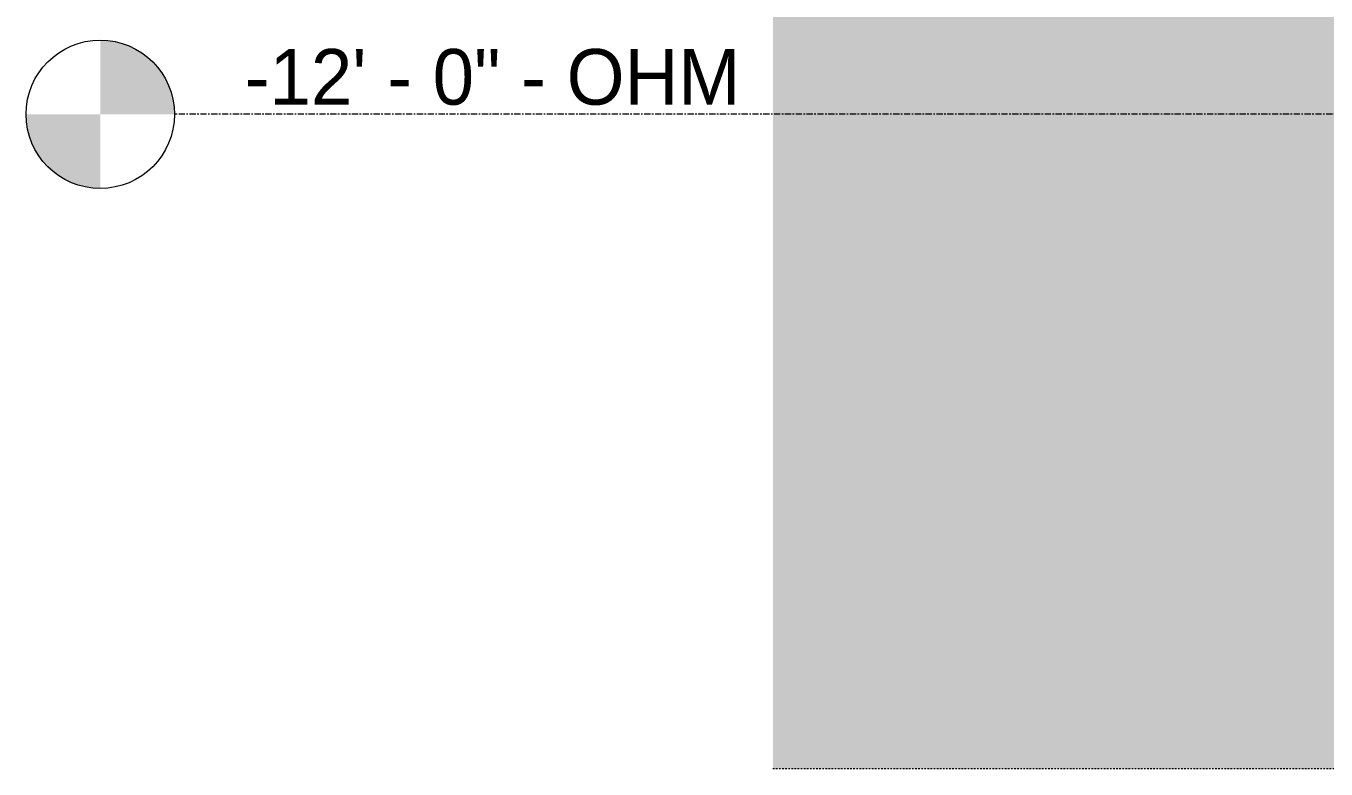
# Model space of a CAD drawing. Header units: inches. Extents: x -3207 to -1923, y -226 to 478.
# Drawn here: x -3206.6 to -3101.5, y -196.9 to -136.9 of the extents above; entities that cross this region are included whole.
import ezdxf

# ---------------------------------------------------------------- set-up
doc = ezdxf.new("R2010")
doc.units = ezdxf.units.IN
doc.header["$MEASUREMENT"] = 0
doc.linetypes.add('Aligning Line 1_8_', pattern=[0.25, 0.125, -0.125])
doc.linetypes.add('Grid Line 1_2_', pattern=[0.875, 0.5, -0.125, 0.125, -0.125])
for name, color, linetype, lineweight in [('A-FLOR-LEVL', 51, 'Continuous', 9), ('A-FLOR-LEVL-1', 51, 'Grid Line 1_2_', 9), ('C-TOPO', 7, 'Continuous', 9), ('G-ANNO-SYMB', 111, 'Aligning Line 1_8_', 9)]:
    doc.layers.add(name, color=color, linetype=linetype, lineweight=lineweight)
doc.styles.add('Century Gothic', font='ufonts.com_century-gothic.ttf', dxfattribs={"height": 4.5})

# ---------------------------------------------------------------- blocks, each defined once
blk = doc.blocks.new('Level - Level Head - Circle-50818-Section 12')
at = {"layer": 'A-FLOR-LEVL'}
h = blk.add_hatch(color=256, dxfattribs=at)
edge = h.paths.add_edge_path(flags=0)
edge.add_line((-3200.57, 32), (-3194.57, 32))
edge.add_arc((-3200.57, 32), 6, 0, 90)
edge.add_line((-3200.57, 38), (-3200.57, 32))
h = blk.add_hatch(color=256, dxfattribs=at)
edge = h.paths.add_edge_path(flags=0)
edge.add_line((-3200.57, 26), (-3200.57, 32))
edge.add_line((-3200.57, 32), (-3206.57, 32))
edge.add_arc((-3200.57, 32), 6, 180, 270)
blk.add_circle((-3200.57, 32), 6, dxfattribs=at)

msp = doc.modelspace()

# ---------------------------------------------------------------- hatches: boundary and pattern name
at = {"layer": 'C-TOPO'}
for points in [[(-3128.33679, -196.92649), (-3128.33668, -196.92649), (-3128.33679, -113.6942), (-3133.8272, -116.90173), (-3144.37209, -123.25575), (-3146.20147, -124.27828), (-3146.20147, -196.92649), (-3132.01979, -196.92649)], [(-3025.25591, -196.92649), (-2715.33668, -196.92649), (-2715.33668, -119.95699), (-3064.33668, -129.49995), (-3064.33668, -145), (-3057.33668, -145), (-3057.33668, -157), (-3081.33668, -157), (-3081.33668, -145), (-3074.33668, -145), (-3074.33668, -129.77339), (-3128.33668, -131.24995), (-3128.33668, -196.92649), (-3057.33668, -196.92649)]]:
    msp.add_hatch(color=256, dxfattribs=at).paths.add_polyline_path(points, flags=0)

# ---------------------------------------------------------------- linework, layer by layer
at = {"layer": 'A-FLOR-LEVL-1'}
msp.add_line((-1935.47917, -144), (-3194.57025, -144), dxfattribs=at)
at = {"layer": 'G-ANNO-SYMB'}
msp.add_line((-3146.20147, -196.89908), (-2664.96488, -196.89908), dxfattribs=at)

# ---------------------------------------------------------------- block references
at = {"layer": 'A-FLOR-LEVL'}
msp.add_blockref('Level - Level Head - Circle-50818-Section 12', (0, -176), dxfattribs=at)

# ---------------------------------------------------------------- texts
at = {"layer": 'A-FLOR-LEVL', "insert": (-3188.89515, -138.72461), "char_height": 4.5, "width": 52.2675, "attachment_point": 1, "style": 'Century Gothic'}
msp.add_mtext('-12\' - 0" - OHM', dxfattribs=at)

doc.saveas('drawing.dxf')
